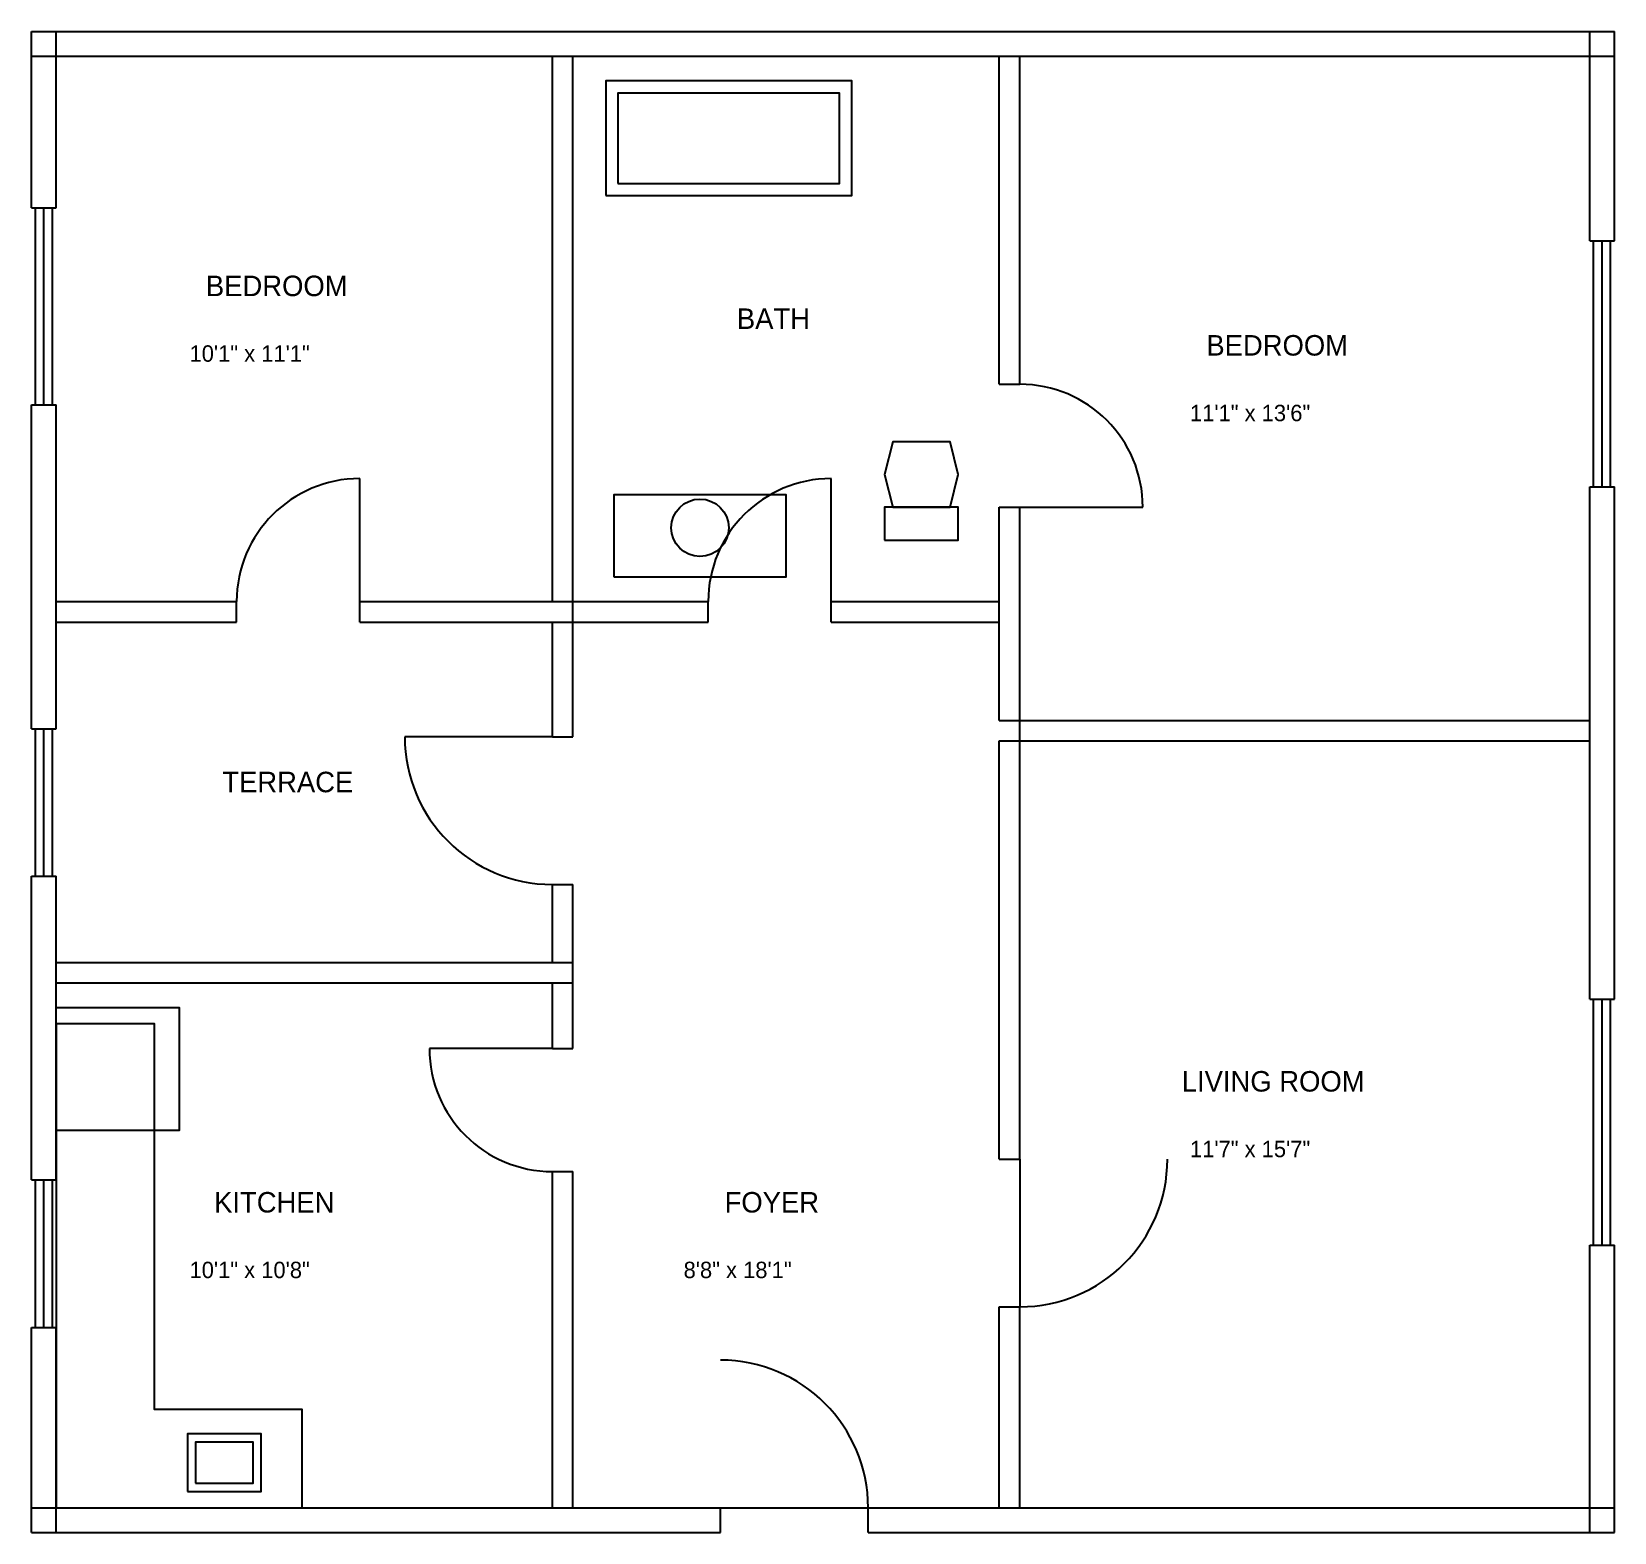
# Model space of a CAD drawing. Header units: metres. Extents: x 0 to 386, y 0 to 366.
import ezdxf

# ---------------------------------------------------------------- set-up
doc = ezdxf.new("R2010")
doc.units = ezdxf.units.M
for name, color, linetype in [('CASEWORK', 6, 'Continuous'), ('DOORS', 5, 'Continuous'), ('FIXTURES', 30, 'Continuous'), ('TEXT', 2, 'Continuous'), ('WALLS', 7, 'Continuous'), ('WINDOWS', 4, 'Continuous')]:
    doc.layers.add(name, color=color, linetype=linetype)

msp = doc.modelspace()

# ---------------------------------------------------------------- linework, layer by layer
at = {"layer": 'CASEWORK'}
msp.add_lwpolyline([(6, 124), (6, 6), (66, 6), (66, 30), (30, 30), (30, 124)], close=True, dxfattribs=at)
at = {"layer": 'DOORS'}
for p, q in [((80, 227), (80, 257)), ((195, 227), (195, 257)), ((241, 250), (271, 250)), ((127, 194), (91, 194)), ((127, 118), (97, 118)), ((241, 91), (241, 55)), ((168, 6), (204, 6))]:
    msp.add_line(p, q, dxfattribs=at)
for centre, radius, start, end in [((241, 250), 30, 0, 90), ((80, 227), 30, 90, 180), ((195, 227), 30, 90, 180), ((127, 194), 36, 180, 270), ((127, 118), 30, 180, 270), ((241, 91), 36, 270, 360), ((168, 6), 36, 0, 90)]:
    msp.add_arc(centre, radius, start, end, dxfattribs=at)
at = {"layer": 'FIXTURES'}
for points in [[(140, 326), (200, 326), (200, 354), (140, 354)], [(143, 329), (197, 329), (197, 351), (143, 351)], [(210, 250), (224, 250), (226, 258), (224, 266), (210, 266), (208, 258)], [(142, 233), (184, 233), (184, 253), (142, 253)], [(208, 242), (226, 242), (226, 250), (208, 250)], [(6, 128), (36, 128), (36, 98), (6, 98)], [(38, 10), (56, 10), (56, 24), (38, 24)], [(40, 12), (54, 12), (54, 22), (40, 22)]]:
    msp.add_lwpolyline(points, close=True, dxfattribs=at)
msp.add_circle((163, 245), 7, dxfattribs=at)
at = {"layer": 'WALLS'}
for p, q in [((0, 366), (386, 366)), ((0, 360), (0, 366)), ((0, 323), (0, 366)), ((0, 366), (6, 366)), ((6, 323), (6, 366)), ((380, 315), (380, 366)), ((380, 366), (386, 366)), ((386, 360), (386, 366)), ((386, 315), (386, 366)), ((0, 360), (386, 360)), ((127, 227), (127, 360)), ((127, 360), (132, 360)), ((132, 227), (132, 360)), ((236, 280), (236, 360)), ((236, 360), (241, 360)), ((241, 280), (241, 360)), ((0, 323), (6, 323)), ((380, 315), (386, 315)), ((236, 280), (241, 280)), ((0, 196), (0, 275)), ((0, 275), (6, 275)), ((6, 196), (6, 275)), ((380, 130), (380, 255)), ((380, 255), (386, 255)), ((386, 130), (386, 255)), ((236, 198), (236, 250)), ((236, 250), (241, 250)), ((241, 198), (241, 250)), ((6, 227), (50, 227)), ((6, 222), (6, 227)), ((50, 222), (50, 227)), ((80, 227), (132, 227)), ((80, 222), (80, 227)), ((127, 227), (132, 227)), ((132, 222), (132, 227)), ((132, 227), (165, 227)), ((132, 222), (132, 227)), ((165, 222), (165, 227)), ((195, 227), (236, 227)), ((195, 222), (195, 227)), ((236, 222), (236, 227)), ((6, 222), (50, 222)), ((80, 222), (132, 222)), ((127, 194), (127, 222)), ((127, 222), (132, 222)), ((132, 194), (132, 222)), ((132, 222), (165, 222)), ((195, 222), (236, 222)), ((236, 198), (241, 198)), ((241, 198), (380, 198)), ((241, 193), (241, 198)), ((380, 193), (380, 198)), ((0, 196), (6, 196)), ((127, 194), (132, 194)), ((236, 91), (236, 193)), ((236, 193), (241, 193)), ((241, 193), (380, 193)), ((241, 91), (241, 193)), ((0, 86), (0, 160)), ((0, 160), (6, 160)), ((6, 86), (6, 160)), ((127, 139), (127, 158)), ((127, 158), (132, 158)), ((132, 139), (132, 158)), ((6, 139), (132, 139)), ((6, 134), (6, 139)), ((127, 139), (132, 139)), ((132, 134), (132, 139)), ((6, 134), (132, 134)), ((127, 118), (127, 134)), ((127, 134), (132, 134)), ((132, 118), (132, 134)), ((380, 130), (386, 130)), ((127, 118), (132, 118)), ((236, 91), (241, 91)), ((0, 86), (6, 86)), ((127, 6), (127, 88)), ((127, 88), (132, 88)), ((132, 6), (132, 88)), ((380, 0), (380, 70)), ((380, 70), (386, 70)), ((386, 0), (386, 70)), ((236, 6), (236, 55)), ((236, 55), (241, 55)), ((241, 6), (241, 55)), ((0, 0), (0, 50)), ((0, 50), (6, 50)), ((6, 0), (6, 50)), ((0, 6), (168, 6)), ((0, 0), (0, 6)), ((127, 6), (132, 6)), ((168, 0), (168, 6)), ((204, 6), (386, 6)), ((204, 0), (204, 6)), ((236, 6), (241, 6)), ((386, 0), (386, 6)), ((0, 0), (168, 0)), ((0, 0), (6, 0)), ((204, 0), (386, 0)), ((380, 0), (386, 0))]:
    msp.add_line(p, q, dxfattribs=at)
at = {"layer": 'WINDOWS'}
for p, q in [((0.9, 275), (0.9, 323)), ((3, 275), (3, 323)), ((5.1, 275), (5.1, 323)), ((380.9, 255), (380.9, 315)), ((383, 255), (383, 315)), ((385.1, 255), (385.1, 315)), ((0.9, 160), (0.9, 196)), ((3, 160), (3, 196)), ((5.1, 160), (5.1, 196)), ((380.9, 70), (380.9, 130)), ((383, 70), (383, 130)), ((385.1, 70), (385.1, 130)), ((0.9, 50), (0.9, 86)), ((3, 50), (3, 86)), ((5.1, 50), (5.1, 86))]:
    msp.add_line(p, q, dxfattribs=at)

# ---------------------------------------------------------------- texts
at = {"layer": 'TEXT'}
for s, height, p in [('BEDROOM', 5, (42.5, 301.5)), ('BATH', 5, (172, 293.5)), ('10\'1" x 11\'1"', 4, (38.5, 285.5)), ('BEDROOM', 5, (286.5, 287)), ('11\'1" x 13\'6"', 4, (282.5, 271)), ('TERRACE', 5, (46.5, 180.5)), ('LIVING ROOM', 5, (280.5, 107.5)), ('11\'7" x 15\'7"', 4, (282.5, 91.5)), ('KITCHEN', 5, (44.5, 78)), ('FOYER', 5, (169, 78)), ('10\'1" x 10\'8"', 4, (38.5, 62)), ('8\'8" x 18\'1"', 4, (159, 62))]:
    msp.add_text(s, height=height, dxfattribs=at).set_placement(p)

doc.saveas('drawing.dxf')
